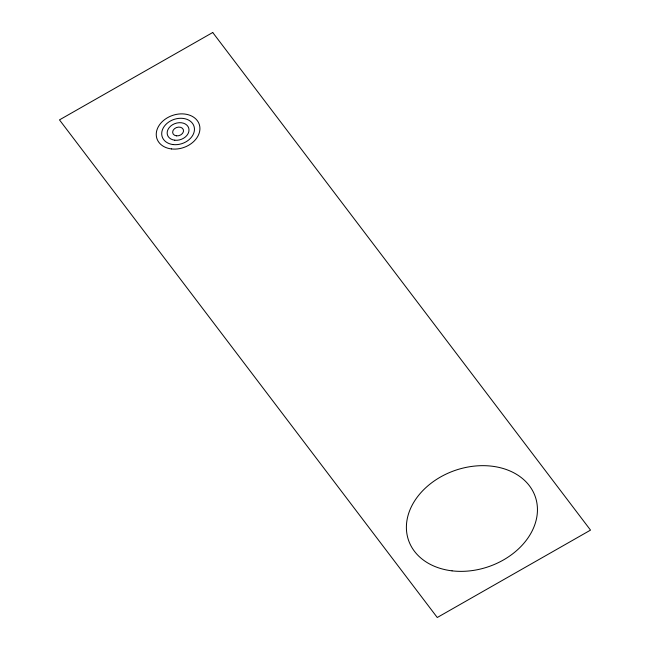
<?xml version="1.0" encoding="UTF-8"?>
<svg xmlns="http://www.w3.org/2000/svg" width="650" height="650" viewBox="0 0 650 650"><rect width="100%" height="100%" fill="white"/><g stroke="black" fill="none" stroke-linecap="round" stroke-linejoin="round"><path stroke-width="0.97" d="M212.737 32.5L59.475 119.884L437.263 617.5L590.525 530.116L212.737 32.5M171.462 148.931A22.336 16.989 -18.8 0 0 199.42 124.897A22.336 16.989 -18.8 0 0 163.369 120.624A22.336 16.989 -18.8 0 0 171.462 148.931M173.111 144.568A16.754 12.74 -18.8 0 0 194.082 126.547A16.754 12.74 -18.8 0 0 167.05 123.338A16.754 12.74 -18.8 0 0 173.111 144.568M174.769 140.205A11.172 8.491 -18.8 0 0 188.752 128.188A11.172 8.491 -18.8 0 0 170.722 126.051A11.172 8.491 -18.8 0 0 174.769 140.205M176.426 135.842A5.582 4.249 -18.8 0 0 183.414 129.838A5.582 4.249 -18.8 0 0 174.403 128.773A5.582 4.249 -18.8 0 0 176.426 135.842M452.051 570.846A67.015 50.96 -18.8 0 0 535.933 498.753A67.015 50.96 -18.8 0 0 427.773 485.94A67.015 50.96 -18.8 0 0 452.051 570.846"/></g></svg>
